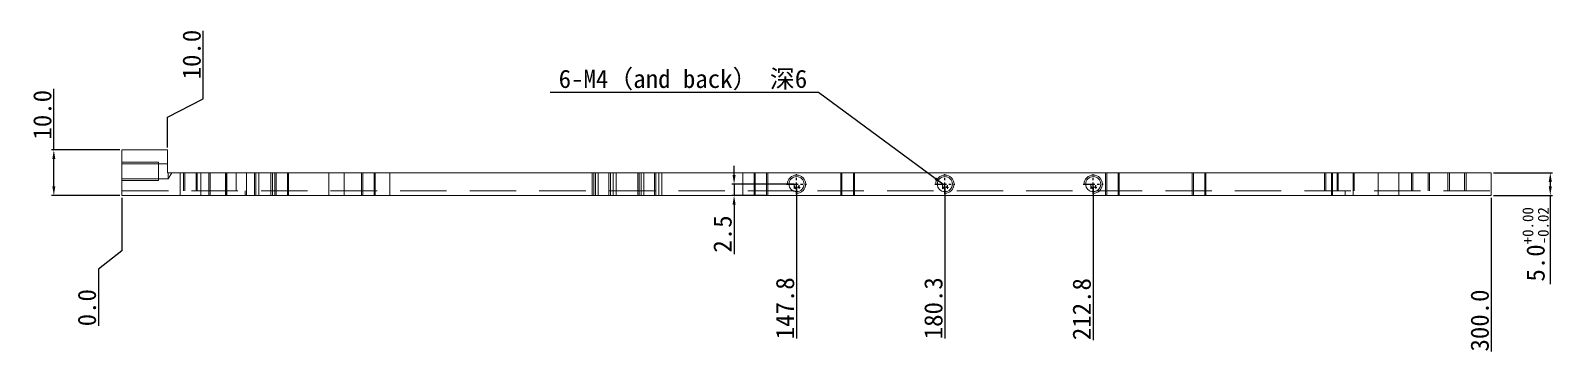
# Model space of a CAD drawing. Extents: x 83 to 30050, y -7164 to 695.
# Drawn here: x 10855.3 to 11188.8, y -1376.6 to -1306.2 of the extents above; entities that cross this region are included whole.
import ezdxf

# ---------------------------------------------------------------- set-up
doc = ezdxf.new("R2010")
doc.units = 0
doc.header["$LTSCALE"] = 8
doc.header["$MEASUREMENT"] = 0
doc.header["$PDSIZE"] = 5
doc.linetypes.add('CENTER', pattern=[2, 1.25, -0.25, 0.25, -0.25])
doc.linetypes.add('HIDDEN', pattern=[1.905, 1.27, -0.635])
doc.layers.get('0').update_dxf_attribs({"linetype": 'CONTINUOUS'})
doc.layers.get('Defpoints').update_dxf_attribs({"linetype": 'CONTINUOUS'})
doc.layers.add('dim', color=82, linetype='CONTINUOUS', lineweight=9)
doc.layers.add('screw', color=33, linetype='CONTINUOUS', lineweight=13)
doc.styles.get("Standard").update_dxf_attribs({"font": '', "height": 4})
doc.styles.add('TXT', font='txt.shx', dxfattribs={"bigfont": 'gbcbig.shx'})
doc.styles.get('Standard').set_extended_font_data('SimSun')
doc.dimstyles.new('ISO-25', dxfattribs={"dimtxt": 6, "dimasz": 2.5, "dimexe": 1.25, "dimexo": 0.625, "dimtad": 1, "dimdec": 1, "dimzin": 1, "dimdsep": 46, "dimtxsty": 'Standard', "dimcen": 2.5, "dimadec": 0, "dimazin": 0, "dimtm": 1e-09, "dimtfac": 1, "dimtdec": 1, "dimtmove": 0, "dimatfit": 3, "dimfxl": 1, "dimtolj": 1, "dimtzin": 0, "dimarcsym": 0})

# ---------------------------------------------------------------- blocks, each defined once
blk = doc.blocks.new('screw_m4_l')
at = {"layer": 'screw', "color": 1, "linetype": 'CENTER', "ltscale": 0.254}
for p, q in [((-2.2, 0), (2.2, 0)), ((0, -2.2), (0, 2.2))]:
    blk.add_line(p, q, dxfattribs=at)
at = {"layer": 'screw', "color": 33, "linetype": 'Continuous'}
blk.add_circle((0, 0), 1.65, dxfattribs=at)
at = {"layer": 'screw', "color": 92, "linetype": 'Continuous'}
blk.add_arc((0, 0), 2, 270, 180, dxfattribs=at)
at = {"layer": 'screw', "color": 6, "linetype": 'Continuous', "style": 'TXT'}
blk.add_text('M4', height=0.8, dxfattribs=at).set_placement((-0.68, -1))
blk = doc.blocks.new('*D751')
at = {"layer": 'Defpoints', "color": 0}
for p in [(10875.33, -1342.39), (10875.33, -1342.39), (10870.17, -1362.51)]:
    blk.add_point(p, dxfattribs=at)
at = {"layer": 'dim', "color": 0, "lineweight": -2}
for p, q in [((10875.33, -1342.89), (10875.33, -1354.51)), ((10875.33, -1354.51), (10870.17, -1358.51)), ((10870.17, -1358.51), (10870.17, -1370.99))]:
    blk.add_line(p, q, dxfattribs=at)
at = {"layer": 'dim', "color": 0, "insert": (10867.67, -1367), "char_height": 4, "attachment_point": 5, "rotation": 90}
blk.add_mtext('\\A1;0.0', dxfattribs=at)
blk = doc.blocks.new('*D752')
at = {"layer": 'Defpoints', "color": 0}
for p in [(10893.12, -1317.19), (10885.33, -1332.39), (10875.33, -1342.39)]:
    blk.add_point(p, dxfattribs=at)
at = {"layer": 'dim', "color": 0, "lineweight": -2}
for p, q in [((10893.12, -1321.19), (10893.12, -1306.25)), ((10885.33, -1325.19), (10893.12, -1321.19)), ((10885.33, -1331.89), (10885.33, -1325.19))]:
    blk.add_line(p, q, dxfattribs=at)
at = {"layer": 'dim', "color": 0, "insert": (10890.62, -1311.47), "char_height": 4, "attachment_point": 5, "rotation": 90}
blk.add_mtext('\\A1;10.0', dxfattribs=at)
blk = doc.blocks.new('*D753')
at = {"layer": 'Defpoints', "color": 0}
for p in [(11023.13, -1339.89), (10875.33, -1342.39), (11023.13, -1360.01)]:
    blk.add_point(p, dxfattribs=at)
at = {"layer": 'dim', "color": 0, "lineweight": -2}
blk.add_line((11023.13, -1340.39), (11023.13, -1373.76), dxfattribs=at)
at = {"layer": 'dim', "color": 0, "insert": (11020.63, -1367.13), "char_height": 4, "attachment_point": 5, "rotation": 90}
blk.add_mtext('\\A1;147.8', dxfattribs=at)
blk = doc.blocks.new('*D754')
at = {"layer": 'Defpoints', "color": 0}
for p in [(11055.63, -1339.89), (10875.33, -1342.39), (11055.63, -1360.01)]:
    blk.add_point(p, dxfattribs=at)
at = {"layer": 'dim', "color": 0, "lineweight": -2}
blk.add_line((11055.63, -1340.39), (11055.63, -1373.73), dxfattribs=at)
at = {"layer": 'dim', "color": 0, "insert": (11053.13, -1367.12), "char_height": 4, "attachment_point": 5, "rotation": 90}
blk.add_mtext('\\A1;180.3', dxfattribs=at)
blk = doc.blocks.new('*D755')
at = {"layer": 'Defpoints', "color": 0}
for p in [(11088.13, -1339.89), (10875.33, -1342.39), (11088.13, -1360.01)]:
    blk.add_point(p, dxfattribs=at)
at = {"layer": 'dim', "color": 0, "lineweight": -2}
blk.add_line((11088.13, -1340.39), (11088.13, -1374.11), dxfattribs=at)
at = {"layer": 'dim', "color": 0, "insert": (11085.63, -1367.31), "char_height": 4, "attachment_point": 5, "rotation": 90}
blk.add_mtext('\\A1;212.8', dxfattribs=at)
blk = doc.blocks.new('*D756')
at = {"layer": 'Defpoints', "color": 0}
for p in [(10875.33, -1342.39), (11175.33, -1342.39), (11175.33, -1362.51)]:
    blk.add_point(p, dxfattribs=at)
at = {"layer": 'dim', "color": 0, "lineweight": -2}
blk.add_line((11175.33, -1342.89), (11175.33, -1376.61), dxfattribs=at)
at = {"layer": 'dim', "color": 0, "insert": (11172.83, -1369.81), "char_height": 4, "attachment_point": 5, "rotation": 90}
blk.add_mtext('\\A1;300.0', dxfattribs=at)
blk = doc.blocks.new('*D757')
at = {"layer": 'Defpoints', "color": 0}
for p in [(10860.4, -1332.39), (10875.33, -1332.39), (10875.33, -1342.39)]:
    blk.add_point(p, dxfattribs=at)
at = {"layer": 'dim', "color": 0, "lineweight": -2}
for p, q in [((10860.4, -1332.39), (10860.4, -1318.95)), ((10874.83, -1332.39), (10859.9, -1332.39)), ((10860.4, -1340.39), (10860.4, -1334.39)), ((10874.83, -1342.39), (10859.9, -1342.39))]:
    blk.add_line(p, q, dxfattribs=at)
at = {"layer": 'dim', "color": 0}
for points in [[(10860.07, -1334.39), (10860.73, -1334.39), (10860.4, -1332.39)], [(10860.07, -1340.39), (10860.73, -1340.39), (10860.4, -1342.39)]]:
    blk.add_solid(points, dxfattribs=at)
at = {"layer": 'dim', "color": 0, "insert": (10857.9, -1324.67), "char_height": 4, "attachment_point": 5, "rotation": 90}
blk.add_mtext('\\A1;10.0', dxfattribs=at)
blk = doc.blocks.new('*D758')
at = {"layer": 'Defpoints', "color": 0}
for p in [(11175.33, -1337.39), (11175.33, -1342.39), (11188.27, -1342.39)]:
    blk.add_point(p, dxfattribs=at)
at = {"layer": 'dim', "color": 0, "lineweight": -2}
for p, q in [((11175.83, -1337.39), (11188.77, -1337.39)), ((11188.27, -1339.39), (11188.27, -1340.39)), ((11175.83, -1342.39), (11188.77, -1342.39)), ((11188.27, -1342.39), (11188.27, -1361.8))]:
    blk.add_line(p, q, dxfattribs=at)
at = {"layer": 'dim', "color": 0}
for points in [[(11187.94, -1339.39), (11188.6, -1339.39), (11188.27, -1337.39)], [(11187.94, -1340.39), (11188.6, -1340.39), (11188.27, -1342.39)]]:
    blk.add_solid(points, dxfattribs=at)
at = {"layer": 'dim', "color": 0, "insert": (11185.04, -1353.1), "char_height": 4, "attachment_point": 5, "rotation": 90}
blk.add_mtext('\\A1;5.0{\\H2.400000;\\S+0.00^ -0.02;}', dxfattribs=at)
blk = doc.blocks.new('*D759')
at = {"layer": 'Defpoints', "color": 0}
for p in [(11023.13, -1339.89), (11009.44, -1342.39), (11016.83, -1342.39)]:
    blk.add_point(p, dxfattribs=at)
at = {"layer": 'dim', "color": 0, "lineweight": -2}
for p, q in [((11009.44, -1337.89), (11009.44, -1335.89)), ((11022.63, -1339.89), (11008.94, -1339.89)), ((11009.44, -1339.89), (11009.44, -1342.39)), ((11016.33, -1342.39), (11008.94, -1342.39)), ((11009.44, -1344.39), (11009.44, -1355.28))]:
    blk.add_line(p, q, dxfattribs=at)
at = {"layer": 'dim', "color": 0}
for points in [[(11009.11, -1337.89), (11009.78, -1337.89), (11009.44, -1339.89)], [(11009.11, -1344.39), (11009.78, -1344.39), (11009.44, -1342.39)]]:
    blk.add_solid(points, dxfattribs=at)
at = {"layer": 'dim', "color": 0, "insert": (11006.94, -1350.83), "char_height": 4, "attachment_point": 5, "rotation": 90}
blk.add_mtext('\\A1;2.5', dxfattribs=at)

msp = doc.modelspace()

# ---------------------------------------------------------------- linework, layer by layer
at = {"color": 7, "linetype": 'Continuous', "lineweight": 15}
for p, q in [((10875.331, -1332.39), (10875.331, -1342.39)), ((10875.331, -1332.39), (10885.331, -1332.39)), ((10885.331, -1332.39), (10885.331, -1337.39)), ((11011.331, -1337.39), (10885.331, -1337.39)), ((11011.331, -1337.39), (11011.331, -1342.39)), ((11011.331, -1337.39), (11175.331, -1337.39)), ((11175.331, -1337.39), (11175.331, -1342.39)), ((10875.331, -1342.39), (11011.331, -1342.39)), ((11011.331, -1342.39), (11175.331, -1342.39))]:
    msp.add_line(p, q, dxfattribs=at)
at = {"color": 7, "linetype": 'Continuous', "lineweight": 0}
for p, q in [((10875.331, -1335.086), (10883.331, -1335.086)), ((10875.331, -1335.086), (10883.331, -1335.086)), ((10875.331, -1339.086), (10883.331, -1339.086)), ((10875.331, -1339.086), (10883.331, -1339.086)), ((10888.831, -1337.39), (10888.831, -1341.39)), ((10891.831, -1337.39), (10891.831, -1341.39)), ((10894.331, -1337.39), (10894.331, -1342.39)), ((10894.331, -1337.39), (10894.331, -1342.39)), ((10898.331, -1337.39), (10898.331, -1342.39)), ((10898.331, -1337.39), (10898.331, -1342.39)), ((10904.331, -1337.39), (10904.331, -1342.39)), ((10904.331, -1337.39), (10904.331, -1342.39)), ((10908.331, -1337.39), (10908.331, -1342.39)), ((10908.331, -1337.39), (10908.331, -1342.39)), ((10908.831, -1337.39), (10908.831, -1342.39)), ((10911.831, -1337.39), (10911.831, -1342.39)), ((10927.831, -1337.39), (10927.831, -1342.39)), ((10930.831, -1337.39), (10930.831, -1342.39)), ((10978.331, -1337.39), (10978.331, -1342.39)), ((10978.331, -1337.39), (10978.331, -1342.39)), ((10982.331, -1337.39), (10982.331, -1342.39)), ((10982.331, -1337.39), (10982.331, -1342.39)), ((10988.331, -1337.39), (10988.331, -1342.39)), ((10988.331, -1337.39), (10988.331, -1342.39)), ((10992.331, -1337.39), (10992.331, -1342.39)), ((10992.331, -1337.39), (10992.331, -1342.39)), ((11013.831, -1337.39), (11013.831, -1342.39)), ((11016.831, -1337.39), (11016.831, -1342.39)), ((11032.831, -1337.39), (11032.831, -1342.39)), ((11035.831, -1337.39), (11035.831, -1342.39)), ((11090.831, -1337.39), (11090.831, -1342.39)), ((11093.831, -1337.39), (11093.831, -1342.39)), ((11109.831, -1337.39), (11109.831, -1342.39)), ((11112.831, -1337.39), (11112.831, -1342.39)), ((11138.831, -1337.39), (11138.831, -1341.39)), ((11141.831, -1337.39), (11141.831, -1341.39)), ((11157.831, -1341.39), (11157.831, -1337.39)), ((11161.831, -1341.39), (11161.831, -1337.39)), ((11165.831, -1341.39), (11165.831, -1337.39)), ((11169.831, -1341.39), (11169.831, -1337.39))]:
    msp.add_line(p, q, dxfattribs=at)
at = {"color": 7, "linetype": 'HIDDEN', "lineweight": 0}
for p, q in [((10885.331, -1335.436), (10875.331, -1335.436)), ((10883.331, -1339.086), (10883.331, -1335.086)), ((10883.331, -1339.086), (10883.331, -1335.086)), ((10875.331, -1338.736), (10885.431, -1338.736)), ((10885.431, -1338.736), (10885.431, -1337.39)), ((10885.431, -1338.736), (10886.239, -1337.39)), ((10888.081, -1337.39), (10888.081, -1342.39)), ((10889.081, -1337.39), (10889.081, -1341.39)), ((10891.581, -1341.39), (10891.581, -1337.39)), ((10892.581, -1342.39), (10892.581, -1337.39)), ((10894.681, -1337.39), (10894.681, -1342.39)), ((10897.981, -1342.39), (10897.981, -1337.39)), ((10898.081, -1337.39), (10898.081, -1342.39)), ((10900.331, -1337.39), (10900.331, -1341.39)), ((10902.581, -1342.39), (10902.581, -1337.39)), ((10904.681, -1337.39), (10904.681, -1342.39)), ((10905.331, -1337.39), (10905.331, -1342.39)), ((10907.981, -1342.39), (10907.981, -1337.39)), ((10909.081, -1337.39), (10909.081, -1342.39)), ((10911.581, -1342.39), (10911.581, -1337.39)), ((10920.681, -1337.39), (10920.681, -1342.39)), ((10923.981, -1342.39), (10923.981, -1337.39)), ((10928.081, -1337.39), (10928.081, -1342.39)), ((10930.581, -1342.39), (10930.581, -1337.39)), ((10930.681, -1337.39), (10930.681, -1342.39)), ((10933.981, -1342.39), (10933.981, -1337.39)), ((10978.681, -1337.39), (10978.681, -1342.39)), ((10979.081, -1337.39), (10979.081, -1342.39)), ((10979.681, -1337.39), (10979.681, -1342.39)), ((10981.981, -1342.39), (10981.981, -1337.39)), ((10982.981, -1342.39), (10982.981, -1337.39)), ((10983.581, -1342.39), (10983.581, -1337.39)), ((10988.681, -1337.39), (10988.681, -1342.39)), ((10989.081, -1337.39), (10989.081, -1342.39)), ((10989.681, -1337.39), (10989.681, -1342.39)), ((10991.981, -1342.39), (10991.981, -1337.39)), ((10992.981, -1342.39), (10992.981, -1337.39)), ((10993.581, -1342.39), (10993.581, -1337.39)), ((11014.081, -1337.39), (11014.081, -1342.39)), ((11016.581, -1342.39), (11016.581, -1337.39)), ((11033.081, -1337.39), (11033.081, -1342.39)), ((11035.581, -1342.39), (11035.581, -1337.39)), ((11091.081, -1337.39), (11091.081, -1342.39)), ((11093.581, -1342.39), (11093.581, -1337.39)), ((11110.081, -1337.39), (11110.081, -1342.39)), ((11112.581, -1342.39), (11112.581, -1337.39)), ((11139.081, -1337.39), (11139.081, -1341.39)), ((11140.331, -1337.39), (11140.331, -1342.39)), ((11140.581, -1337.39), (11140.581, -1342.39)), ((11141.581, -1341.39), (11141.581, -1337.39)), ((11145.081, -1342.39), (11145.081, -1337.39)), ((11145.331, -1341.39), (11145.331, -1337.39)), ((11150.581, -1337.39), (11150.581, -1342.39)), ((11155.081, -1342.39), (11155.081, -1337.39)), ((11158.181, -1337.39), (11158.181, -1341.39)), ((11161.481, -1341.39), (11161.481, -1337.39)), ((11166.181, -1337.39), (11166.181, -1341.39)), ((11169.481, -1341.39), (11169.481, -1337.39)), ((10875.331, -1341.39), (11175.331, -1341.39)), ((10902.331, -1341.39), (10902.331, -1342.39)), ((11143.331, -1342.39), (11143.331, -1341.39))]:
    msp.add_line(p, q, dxfattribs=at)
at = {"color": 1, "linetype": 'CENTER', "ltscale": 0.254}
for p, q in [((11020.931, -1339.89), (11025.331, -1339.89)), ((11023.131, -1342.09), (11023.131, -1337.69)), ((11053.431, -1339.89), (11057.831, -1339.89)), ((11055.631, -1342.09), (11055.631, -1337.69)), ((11085.931, -1339.89), (11090.331, -1339.89)), ((11088.131, -1342.09), (11088.131, -1337.69))]:
    msp.add_line(p, q, dxfattribs=at)

# ---------------------------------------------------------------- block references
at = {"layer": 'screw'}
for p in [(11023.131, -1339.89), (11055.631, -1339.89), (11088.131, -1339.89)]:
    msp.add_blockref('screw_m4_l', p, dxfattribs=at)

# ---------------------------------------------------------------- texts
at = {"layer": 'dim', "insert": (11025.472, -1319.312), "char_height": 4, "attachment_point": 9}
msp.add_mtext('\\A1;6-M4（and back） 深6', dxfattribs=at)

# ---------------------------------------------------------------- dimensions: what is measured, and where the dimension line sits
at = {"layer": 'dim'}
for feature_location, offset, origin, picture, middle in [((10885.331, -1332.39), (7.787, 15.198), (10875.331, -1342.39), '*D752', (10890.618, -1311.47)), ((11023.131, -1339.89), (0, -20.123), (10875.331, -1342.39), '*D753', (11020.631, -1367.135)), ((11055.631, -1339.89), (0, -20.123), (10875.331, -1342.39), '*D754', (11053.131, -1367.124)), ((11088.131, -1339.89), (0, -20.123), (10875.331, -1342.39), '*D755', (11085.631, -1367.313)), ((10875.330540403, -1342.390004495), (-5.156515558, -20.122825663), (10875.330540403, -1342.390004495), '*D751', (10867.674274846, -1367.001469046)), ((11175.331, -1342.39), (0, -20.123), (10875.331, -1342.39), '*D756', (11172.831, -1369.813))]:
    dim = msp.add_ordinate_dim(feature_location=feature_location, offset=offset, dtype=1, origin=origin, dimstyle='ISO-25', override={"dimtxt": 2.5, "dimasz": 2, "dimexe": 0.49975, "dimexo": 0.49975, "dimgap": 0.49975}, dxfattribs=at)
    dim.commit()
    dim.dimension.update_dxf_attribs({"geometry": picture, "text_midpoint": middle})
for base, p1, p2, override, picture, middle in [((10860.4, -1332.39), (10875.331, -1342.39), (10875.331, -1332.39), {"dimtxt": 2.5, "dimasz": 2, "dimexe": 0.49975, "dimexo": 0.49975, "dimgap": 0.49975}, '*D757', (10857.9, -1324.668)), ((11009.443, -1342.39), (11023.131, -1339.89), (11016.831, -1342.39), {"dimtxt": 2.5, "dimasz": 2, "dimexe": 0.49975, "dimexo": 0.49975, "dimgap": 0.49975}, '*D759', (11006.943, -1350.834)), ((11188.27, -1342.39), (11175.331, -1337.39), (11175.331, -1342.39), {"dimtxt": 2.5, "dimasz": 2, "dimexe": 0.49975, "dimexo": 0.49975, "dimgap": 0.49975, "dimtol": 1, "dimlim": 0, "dimtp": 0, "dimtm": 0.02, "dimtfac": 0.6, "dimtdec": 2, "dimtolj": 1}, '*D758', (11185.037, -1353.096))]:
    dim = msp.add_linear_dim(base=base, p1=p1, p2=p2, angle=90, dimstyle='ISO-25', override=override, dxfattribs=at)
    dim.commit()
    dim.dimension.update_dxf_attribs({"geometry": picture, "text_midpoint": middle})

# ---------------------------------------------------------------- leaders
at = {"layer": 'dim', "annotation_type": 0, "has_hookline": 1, "hookline_direction": 1, "text_width": 56.333}
msp.add_leader([(11055.18, -1339.89), (11027.972, -1319.812), (11025.972, -1319.812)], dimstyle='ISO-25', override={"dimtxt": 2.5, "dimasz": 2, "dimexe": 0.49975, "dimexo": 0.49975, "dimgap": 0.49975}, dxfattribs=at)

doc.saveas('drawing.dxf')
